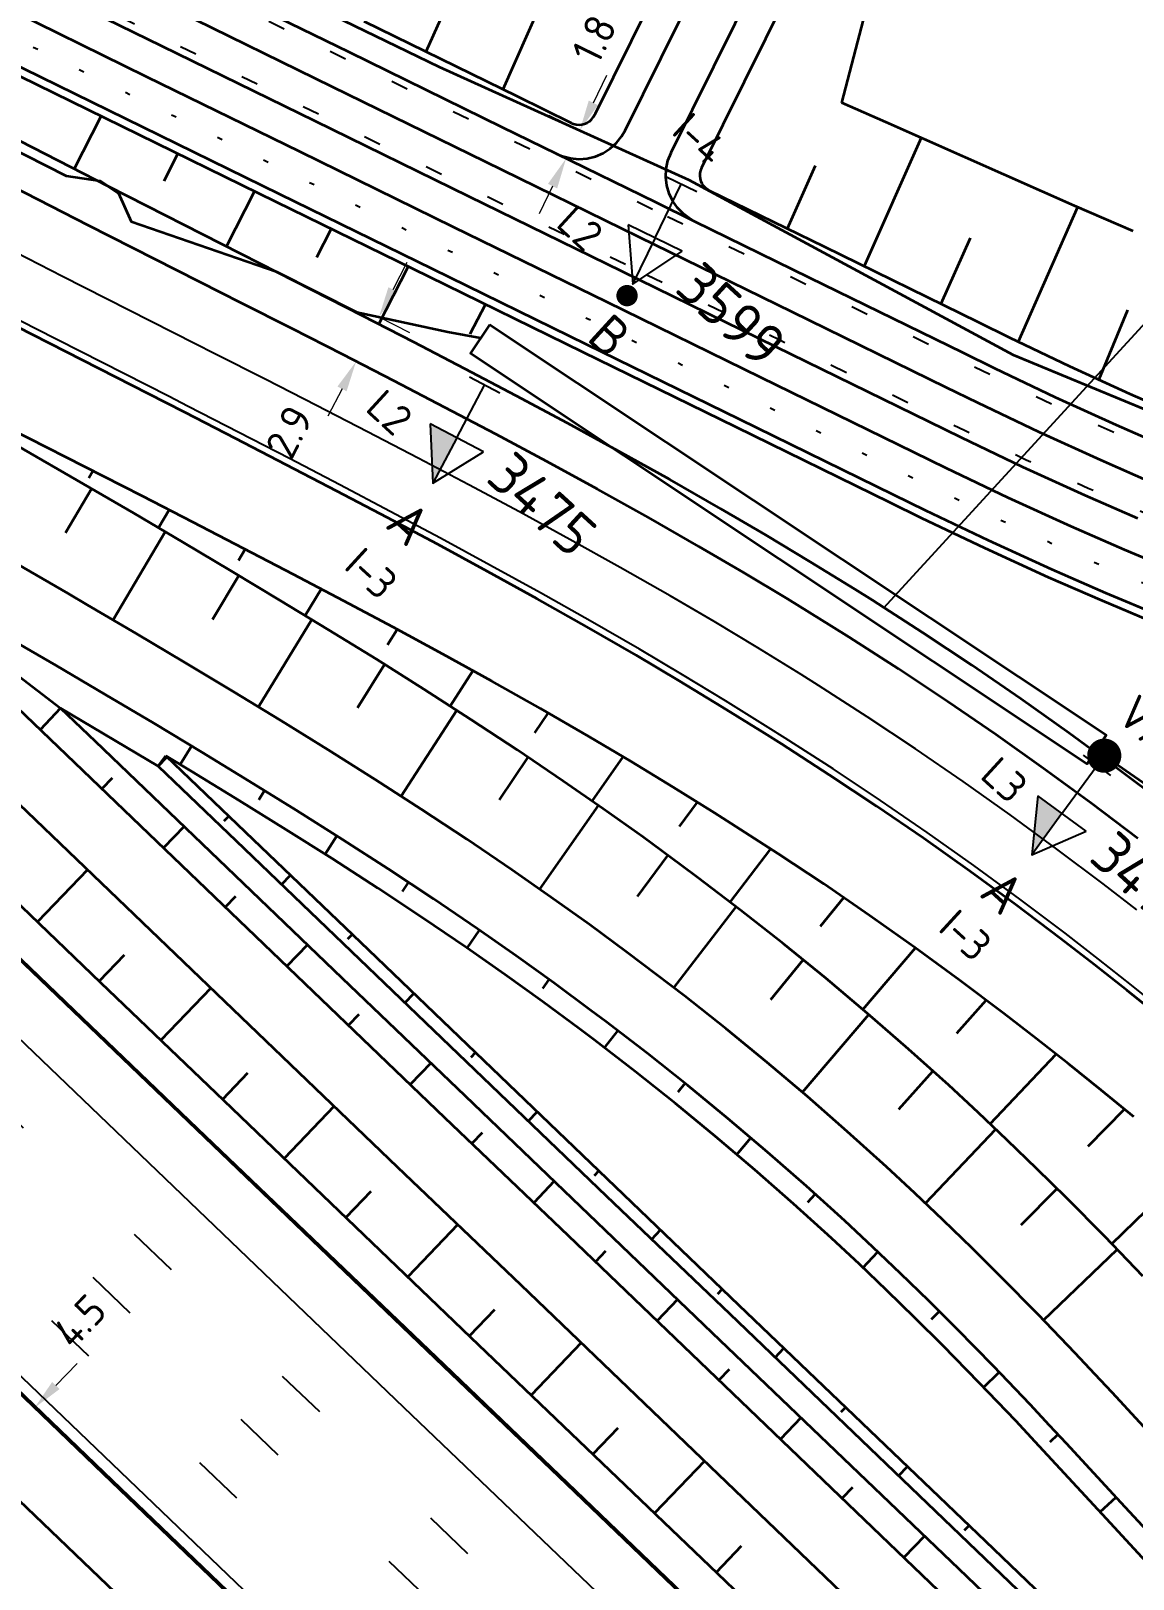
# Model space of a CAD drawing. Header units: metres. Extents: x 134219 to 139080, y 438661 to 444352.
# Drawn here: x 138292.5 to 138357, y 439475.2 to 439565.8 of the extents above; entities that cross this region are included whole.
import ezdxf
from ezdxf.enums import TextEntityAlignment as Align

# ---------------------------------------------------------------- set-up
doc = ezdxf.new("R2010")
doc.units = ezdxf.units.M
for name, pattern in [('13strp', [4, 1, -3]), ('30270strp', [3, 0.3, -2.7]), ('39strp', [12, 3, -9])]:
    doc.linetypes.add(name, pattern=pattern)
doc.layers.get('DEFPOINTS').update_dxf_attribs({"color": 193})
for name, color, linetype, lineweight in [('N-WE-KL-ET-T18', 1, 'Continuous', 18), ('N-WE-KL-ET-T25', 7, 'Continuous', 25), ('N-WE-KL-ET_LS_HULPSTUK_MOF-G', 10, 'Continuous', 35), ('N-WE-KL-ET_LS_OV_ARMATUUR-S', 7, 'Continuous', 25), ('N-WE-KL-ET_LS_OV_ARMATUUR-T18', 1, 'Continuous', 25), ('N-WE-KL-ET_LS_OV_KABEL-G', 10, 'KL-LS-OV-N', 35), ('N-WE-KL-ET_LS_OV_KABEL-M', 7, 'Continuous', 18), ('N-WE-KL-ET_LS_OV_KABEL-T25', 7, 'Continuous', 25), ('N-WE-KL-ET_LS_OV_MANTELBUIS-G', 10, 'Continuous', 35), ('Utd-ondergr-nw', 8, '13strp', 35)]:
    doc.layers.add(name, color=color, linetype=linetype, lineweight=lineweight)
doc.layers.add('N-WE-KL-ET_LS_OV_ARMATUUR-T25', color=2, linetype='Continuous')
doc.layers.add('Utd-weg-nw', color=8, linetype='Continuous')
doc.styles.add('ISO18', font='NLCS-ISO.ttf')
doc.styles.add('ISO25', font='NLCS-ISO.ttf')
doc.styles.add('NLCS-ISO', font='NLCS-ISO.ttf')
doc.styles.add('NLCS_18', font='NLCS-ISO.ttf', dxfattribs={"height": 1.8})
doc.linetypes.add('KL-LS-OV-N', pattern='A,4,-1,[103,NLCS.SHX,S=0.75,R=0,X=0,Y=0],-1,4,-1.5,["0V",Standard,S=1,R=0,X=0,Y=-0.5],-3', length=14.5)
doc.dimstyles.new('NLCS_t18_pijl_Dimension_l3_h1', dxfattribs={"dimtxt": 1.8, "dimasz": 1.8, "dimexe": 2, "dimexo": 2, "dimgap": 0.7, "dimtad": 1, "dimdec": 1, "dimzin": 0, "dimdsep": 46, "dimtxsty": 'NLCS_18', "dimcen": 2.5, "dimdle": 2, "dimclrd": 256, "dimclre": 256, "dimclrt": 256, "dimadec": 1, "dimazin": 0, "dimtfac": 1, "dimtdec": 1, "dimtofl": 0, "dimtmove": 1, "dimatfit": 0, "dimfxl": 0, "dimtolj": 1, "dimtzin": 0, "dimlwd": 18, "dimlwe": 18, "dimarcsym": 0})

# ---------------------------------------------------------------- blocks, each defined once
blk = doc.blocks.new('SKL-ET_OV_ARMATUUR_HD_NATRIUM_1x150W-SO (3)')
for points in [[(0, 1), (0, -1)], [(3.493, -1.757), (6.493, 0), (3.493, 1.757)], [(3.493, 1.757), (3.493, -1.757)], [(3.493, 0), (0, 0)], [(3.493, 0), (6.493, 0)]]:
    blk.add_lwpolyline(points)
blk.add_solid([(3.493, 0), (3.493, -1.757), (6.493, 0)])
at = {"layer": 'N-WE-KL-ET-T18', "linetype": 'ByBlock', "style": 'NLCS-ISO'}
blk.add_attdef('GROEPSNUMMER', text='', height=1.8, dxfattribs=at).set_placement((-2, -4), align=Align.RIGHT)
blk.add_attdef('FASE-AANSLUITING', (10, -4), '', height=1.8, dxfattribs=at)
at = {"layer": 'N-WE-KL-ET-T18', "linetype": 'ByBlock', "style": 'NLCS-ISO', "flags": 1}
for tag, p in [('TYPE_ARMATUUR', (7.765, -13.456)), ('TYPE_FABRIKAAT', (7.765, -17.24)), ('VERMOGEN_LAMP', (7.765, -21.025)), ('SPIEGELSTAND', (7.765, -24.809)), ('HOOGTE_LICHTMAST', (7.765, -28.594)), ('UITLEGGERHOEK', (7.765, -32.378)), ('TYPE_LICHTMAST', (7.765, -36.163)), ('BOTSVRIENDELIJK', (7.765, -39.947)), ('POSITIE_LICHTMAST', (7.765, -43.732)), ('KABELAANSLUITING', (7.765, -47.516)), ('VOEDINGSPUNT', (7.765, -51.301))]:
    blk.add_attdef(tag, p, '', height=1.8, dxfattribs=at)
at = {"layer": 'N-WE-KL-ET-T25', "linetype": 'ByBlock', "style": 'NLCS-ISO'}
blk.add_attdef('MASTNUMMER', text='', height=2.5, dxfattribs=at).set_placement((4, 4.31), align=Align.MIDDLE)
at = {"layer": 'N-WE-KL-ET-T25', "linetype": 'ByBlock', "style": 'NLCS-ISO', "flags": 1}
blk.add_attdef('TYPE_SYMBOOL', (7.765, -10.056), '', height=2.5, dxfattribs=at)
blk = doc.blocks.new('SKL-ET_OV_ARMATUUR_HD_NATRIUM_1x100W-SO')
for points in [[(0, 1), (0, -1)], [(3.493, -1.757), (6.493, 0), (3.493, 1.757)], [(3.493, 1.757), (3.493, -1.757)], [(3.493, 0), (0, 0)], [(3.493, 0), (6.5, 0)]]:
    blk.add_lwpolyline(points)
at = {"const_width": 0.625}
blk.add_lwpolyline([(6.938, 0, 1), (7.562, 0, 1)], format="xyb", close=True, dxfattribs=at)
at = {"layer": 'N-WE-KL-ET-T18', "linetype": 'ByBlock', "style": 'NLCS-ISO'}
blk.add_attdef('GROEPSNUMMER', text='', height=1.8, dxfattribs=at).set_placement((-2, -4), align=Align.RIGHT)
blk.add_attdef('FASE-AANSLUITING', (10, -4), '', height=1.8, dxfattribs=at)
at = {"layer": 'N-WE-KL-ET-T18', "linetype": 'ByBlock', "style": 'NLCS-ISO', "flags": 1}
for tag, p in [('TYPE_ARMATUUR', (7.765, -13.456)), ('TYPE_FABRIKAAT', (7.765, -17.24)), ('VERMOGEN_LAMP', (7.765, -21.025)), ('SPIEGELSTAND', (7.765, -24.809)), ('HOOGTE_LICHTMAST', (7.765, -28.594)), ('UITLEGGERHOEK', (7.765, -32.378)), ('TYPE_LICHTMAST', (7.765, -36.163)), ('BOTSVRIENDELIJK', (7.765, -39.947)), ('POSITIE_LICHTMAST', (7.765, -43.732)), ('KABELAANSLUITING', (7.765, -47.516)), ('VOEDINGSPUNT', (7.765, -51.301))]:
    blk.add_attdef(tag, p, '', height=1.8, dxfattribs=at)
at = {"layer": 'N-WE-KL-ET-T25', "linetype": 'ByBlock', "style": 'NLCS-ISO'}
blk.add_attdef('MASTNUMMER', text='', height=2.5, dxfattribs=at).set_placement((4, 4.31), align=Align.MIDDLE)
at = {"layer": 'N-WE-KL-ET-T25', "linetype": 'ByBlock', "style": 'NLCS-ISO', "flags": 1}
blk.add_attdef('TYPE_SYMBOOL', (7.765, -10.056), '', height=2.5, dxfattribs=at)
blk = doc.blocks.new('SKL-ET_HULP_MOF_VERBINDING_AFTAKMOF-SO')
at = {"const_width": 1}
blk.add_lwpolyline([(-0.5, 0, 1), (0.5, 0, 1)], format="xyb", close=True, dxfattribs=at)
blk.add_circle((0, 0), 0.5)
at = {"layer": 'N-WE-KL-ET-T18', "linetype": 'ByBlock', "style": 'NLCS-ISO', "flags": 1}
for tag, p in [('OMSCHRIJVING_LEGENDA', (0, -8.431)), ('LOCATIE', (0, -12.215)), ('MASTNUMMER', (0, -16)), ('VAN', (0, -19.784)), ('NAAR', (0, -23.569)), ('AFTAKKING', (0, -27.353)), ('VOEDINGSPUNT', (0, -31.138)), ('GROEPSNUMMER', (0, -34.922)), ('POSITIE_X', (0, -38.707)), ('POSITIE_Y', (0, -42.491)), ('OVERIGE_OPMERKING(EN)_2', (0, -50.06))]:
    blk.add_attdef(tag, p, '', height=1.8, dxfattribs=at)
at = {"layer": 'N-WE-KL-ET-T18', "linetype": 'ByBlock', "style": 'NLCS-ISO'}
blk.add_attdef('OVERIGE_OPMERKING(EN)_1', (0, -46.276), '', height=1.8, dxfattribs=at)
at = {"layer": 'N-WE-KL-ET-T25', "linetype": 'ByBlock', "style": 'NLCS-ISO'}
blk.add_attdef('SOORT_MOF', text='', height=2.25, dxfattribs=at).set_placement((0, 3), align=Align.MIDDLE)
blk = doc.blocks.new('*D276')
at = {"layer": 'DEFPOINTS', "color": 0, "transparency": 16777216}
for p in [(138292.738, 439485.191), (138289.592, 439481.909), (138289.592, 439481.909)]:
    blk.add_point(p, dxfattribs=at)
at = {"layer": 'N-WE-KL-ET_LS_OV_KABEL-M', "linetype": 'Continuous', "lineweight": 18, "transparency": 16777216}
for p, q in [((138293.984, 439486.49), (138295.23, 439487.789)), ((138288.346, 439480.61), (138287.101, 439479.311))]:
    blk.add_line(p, q, dxfattribs=at)
at = {"layer": 'N-WE-KL-ET_LS_OV_KABEL-M', "lineweight": 18, "transparency": 16777216}
for p, q in [((138292.738, 439485.191), (138291.295, 439486.575)), ((138289.592, 439481.909), (138288.148, 439483.293))]:
    blk.add_line(p, q, dxfattribs=at)
at = {"layer": 'N-WE-KL-ET_LS_OV_KABEL-M', "transparency": 16777216}
for points in [[(138293.767, 439486.698), (138294.201, 439486.283), (138292.738, 439485.191)], [(138288.13, 439480.818), (138288.563, 439480.402), (138289.592, 439481.909)]]:
    blk.add_solid(points, dxfattribs=at)
at = {"layer": 'N-WE-KL-ET_LS_OV_KABEL-M', "transparency": 16777216, "insert": (138295.381, 439490.259), "char_height": 1.8, "attachment_point": 5, "rotation": 46.20578, "style": 'NLCS_18'}
blk.add_mtext('\\A1;4.5', dxfattribs=at)
blk = doc.blocks.new('*D292')
at = {"layer": 'DEFPOINTS', "color": 0, "transparency": 16777216}
for p in [(138312.886, 439549.036), (138312.886, 439549.036), (138311.546, 439546.422)]:
    blk.add_point(p, dxfattribs=at)
at = {"layer": 'N-WE-KL-ET_LS_OV_KABEL-M', "linetype": 'Continuous', "lineweight": 18, "transparency": 16777216}
for p, q in [((138313.707, 439550.638), (138314.528, 439552.239)), ((138310.725, 439544.82), (138309.904, 439543.218))]:
    blk.add_line(p, q, dxfattribs=at)
at = {"layer": 'N-WE-KL-ET_LS_OV_KABEL-M', "lineweight": 18, "transparency": 16777216}
for p, q in [((138312.886, 439549.036), (138314.666, 439548.123)), ((138311.546, 439546.422), (138309.766, 439547.334))]:
    blk.add_line(p, q, dxfattribs=at)
at = {"layer": 'N-WE-KL-ET_LS_OV_KABEL-M', "transparency": 16777216}
for points in [[(138313.44, 439550.774), (138313.974, 439550.501), (138312.886, 439549.036)], [(138310.458, 439544.957), (138310.992, 439544.683), (138311.546, 439546.422)]]:
    blk.add_solid(points, dxfattribs=at)
at = {"layer": 'N-WE-KL-ET_LS_OV_KABEL-M', "transparency": 16777216, "insert": (138307.637, 439542.305), "char_height": 1.8, "attachment_point": 5, "rotation": 62.85657, "style": 'NLCS_18'}
blk.add_mtext('\\A1;2.9', dxfattribs=at)
blk = doc.blocks.new('*D528')
at = {"layer": 'DEFPOINTS', "color": 0, "transparency": 16777216}
for p in [(138324.635, 439559.943), (138324.635, 439559.943), (138323.833, 439558.306)]:
    blk.add_point(p, dxfattribs=at)
at = {"layer": 'N-WE-KL-ET_LS_OV_KABEL-M', "linetype": 'Continuous', "lineweight": 18, "transparency": 16777216}
for p, q in [((138325.427, 439561.56), (138326.219, 439563.176)), ((138323.041, 439556.69), (138322.249, 439555.073))]:
    blk.add_line(p, q, dxfattribs=at)
at = {"layer": 'N-WE-KL-ET_LS_OV_KABEL-M', "lineweight": 18, "transparency": 16777216}
for p, q in [((138324.635, 439559.943), (138322.839, 439560.823)), ((138323.833, 439558.306), (138322.037, 439559.186))]:
    blk.add_line(p, q, dxfattribs=at)
at = {"layer": 'N-WE-KL-ET_LS_OV_KABEL-M', "transparency": 16777216}
for points in [[(138325.158, 439561.692), (138325.696, 439561.428), (138324.635, 439559.943)], [(138322.772, 439556.822), (138323.311, 439556.558), (138323.833, 439558.306)]]:
    blk.add_solid(points, dxfattribs=at)
at = {"layer": 'N-WE-KL-ET_LS_OV_KABEL-M', "transparency": 16777216, "insert": (138325.477, 439565.299), "char_height": 1.8, "attachment_point": 5, "rotation": 63.90086, "style": 'NLCS_18'}
blk.add_mtext('\\A1;1.8', dxfattribs=at)

msp = doc.modelspace()

# ---------------------------------------------------------------- linework, layer by layer
at = {"layer": 'N-WE-KL-ET_LS_OV_KABEL-G', "flags": 128}
for points, elevation in [([(138111.993, 439691.87), (138114.184, 439694.067), (138115.262, 439692.871), (138117.57, 439691.404), (138125.906, 439683.976), (138127.966, 439682.857), (138131.338, 439679.624), (138132.179, 439677.725), (138142.341, 439668.709), (138153.295, 439658.343), (138164.504, 439648.235), (138171.597, 439641.861), (138173.119, 439640.895), (138174.054, 439640.113), (138175.48, 439638.448), (138187.211, 439628.651), (138198.944, 439619.078), (138210.65, 439609.456), (138222.384, 439599.853), (138225.289, 439597.352), (138227.468, 439596.27), (138228.407, 439595.465), (138229.11, 439594.364), (138234.084, 439590.847), (138237.612, 439588.419), (138246.69, 439582.86), (138252.19, 439579.683), (138253.834, 439578.906), (138259.752, 439575.474), (138273.218, 439568.245), (138286.27, 439561.501), (138294.579, 439557.285), (138296.562, 439556.991), (138297.639, 439556.274), (138298.398, 439554.616), (138306.879, 439551.69), (138311.582, 439549.318), (138316.92, 439548.164), (138318.827, 439547.803), (138318.793, 439547.745)], 3.791), ([(138133.391, 439694.255), (138133.417, 439694.214), (138156.729, 439673.601), (138171.205, 439660.277), (138186.021, 439647.52), (138201.161, 439634.058), (138216.608, 439621.964), (138233.948, 439609.266), (138249.422, 439599.402), (138266.569, 439589.165), (138289.415, 439577.373), (138291.617, 439576.419), (138300.218, 439571.539), (138316.399, 439563.672), (138331.013, 439557.056), (138349.991, 439546.814), (138368.981, 439538.945), (138371.248, 439538.662), (138371.171, 439538.445)], 1.529), ([(138088.637, 439676.432), (138088.638, 439676.428), (138097.501, 439666.648), (138107.234, 439656.382), (138139.914, 439624.963), (138141.781, 439623.503), (138425.823, 439351.408), (138520.256, 439261.976), (138566.891, 439216.723), (138613.924, 439171.915), (138660.908, 439126.836), (138707.708, 439081.89), (138754.751, 439037.019), (138768.949, 439023.344), (138801.31, 438992.453), (138850.33, 438944.621), (138896.901, 438900.489), (138941.915, 438857.339)], 1.168), ([(138354.902, 439522.787), (138355.316, 439523.354)], 5.87)]:
    msp.add_lwpolyline(points, dxfattribs=dict(at, elevation=elevation))
msp.add_lwpolyline([(138425.49, 439458.833), (138427.437, 439459.917), (138424.252, 439460.174), (138417.63, 439464.419), (138416.012, 439465.836), (138411.074, 439471.892), (138407.971, 439476.614), (138393.853, 439491.002), (138376.072, 439506.795), (138362.287, 439518.505), (138355.375, 439523.306), (138354.873, 439523.715)], dxfattribs=at)
at = {"layer": 'N-WE-KL-ET_LS_OV_KABEL-T25'}
msp.add_line((138342.41, 439531.996), (138396.001, 439590.476), dxfattribs=at)
at = {"layer": 'N-WE-KL-ET_LS_OV_MANTELBUIS-G', "linetype": 'Continuous'}
msp.add_lwpolyline([(138319.347, 439548.577), (138318.238, 439546.912), (138354.318, 439522.883), (138355.427, 439524.548)], close=True, dxfattribs=at)
at = {"layer": 'Utd-ondergr-nw', "linetype": 'Continuous', "flags": 128}
for points in [[(138324.154, 439560.376), (138324.27, 439560.328), (138324.428, 439560.288), (138324.591, 439560.274), (138324.753, 439560.287), (138324.912, 439560.326), (138325.062, 439560.39), (138325.199, 439560.478), (138325.32, 439560.587), (138325.423, 439560.714), (138325.553, 439560.947), (138339.191, 439588.488)], [(138323.274, 439558.58), (138323.622, 439558.436), (138324.097, 439558.315), (138324.584, 439558.274), (138325.072, 439558.312), (138325.547, 439558.429), (138325.997, 439558.622), (138326.409, 439558.886), (138326.774, 439559.212), (138327.08, 439559.594), (138327.282, 439559.943), (138341.039, 439587.721)], [(138331.347, 439554.625), (138331.087, 439554.769), (138330.693, 439555.06), (138330.352, 439555.411), (138330.073, 439555.812), (138329.862, 439556.254), (138329.726, 439556.724), (138329.669, 439557.21), (138329.691, 439557.699), (138329.792, 439558.178), (138329.97, 439558.634), (138329.979, 439558.652), (138343.696, 439586.328)], [(138332.227, 439556.421), (138332.14, 439556.469), (138332.009, 439556.566), (138331.895, 439556.683), (138331.802, 439556.817), (138331.732, 439556.964), (138331.686, 439557.121), (138331.667, 439557.283), (138331.675, 439557.446), (138331.708, 439557.605), (138331.768, 439557.757), (138331.773, 439557.769), (138345.485, 439585.434)], [(138339.963, 439561.568), (138346.111, 439585.122)], [(138231.631, 439572.373), (138238.849, 439565.452), (138246.067, 439558.532), (138253.286, 439551.611), (138260.504, 439544.69), (138267.722, 439537.77), (138274.941, 439530.849), (138282.159, 439523.928), (138289.377, 439517.007), (138296.595, 439510.087), (138303.814, 439503.166), (138311.032, 439496.245), (138318.25, 439489.325), (138325.469, 439482.404), (138332.687, 439475.483), (138339.905, 439468.562), (138347.124, 439461.642), (138354.342, 439454.721), (138361.56, 439447.8), (138368.778, 439440.88), (138375.997, 439433.959), (138383.215, 439427.038), (138390.433, 439420.118), (138395.286, 439415.465)], [(138202.91, 439571.316), (138210.128, 439564.395), (138217.346, 439557.474), (138224.565, 439550.554), (138231.783, 439543.633), (138239.001, 439536.712), (138246.22, 439529.792), (138253.438, 439522.871), (138260.656, 439515.95), (138267.874, 439509.03), (138275.093, 439502.109), (138282.311, 439495.188), (138289.529, 439488.267), (138296.748, 439481.347), (138303.966, 439474.426), (138311.184, 439467.505), (138318.403, 439460.585), (138325.621, 439453.664), (138332.839, 439446.743), (138340.058, 439439.822), (138347.276, 439432.902), (138354.494, 439425.981)], [(138202.958, 439571.366), (138210.177, 439564.446), (138217.395, 439557.525), (138224.613, 439550.604), (138231.831, 439543.684), (138239.05, 439536.763), (138246.268, 439529.842), (138253.486, 439522.921), (138260.705, 439516.001), (138267.923, 439509.08), (138275.141, 439502.159), (138282.36, 439495.239), (138289.578, 439488.318), (138296.796, 439481.397), (138304.014, 439474.477), (138311.233, 439467.556), (138318.451, 439460.635), (138325.669, 439453.714), (138332.888, 439446.794), (138340.106, 439439.873), (138347.324, 439432.952), (138354.543, 439426.032)], [(138230.025, 439570.698), (138237.243, 439563.778), (138244.462, 439556.857), (138251.68, 439549.936), (138258.898, 439543.016), (138266.117, 439536.095), (138273.335, 439529.174), (138280.553, 439522.253), (138287.772, 439515.333), (138294.99, 439508.412), (138302.208, 439501.491), (138309.426, 439494.571), (138316.645, 439487.65), (138323.863, 439480.729), (138331.081, 439473.809), (138338.3, 439466.888), (138345.518, 439459.967), (138352.736, 439453.046), (138359.955, 439446.126), (138367.173, 439439.205), (138374.391, 439432.284), (138381.609, 439425.364), (138388.828, 439418.443), (138393.677, 439413.794)], [(138230.074, 439570.749), (138237.292, 439563.828), (138244.51, 439556.907), (138251.728, 439549.987), (138258.947, 439543.066), (138266.165, 439536.145), (138273.383, 439529.225), (138280.602, 439522.304), (138287.82, 439515.383), (138295.038, 439508.463), (138302.257, 439501.542), (138309.475, 439494.621), (138316.693, 439487.7), (138323.911, 439480.78), (138331.13, 439473.859), (138338.348, 439466.938), (138345.566, 439460.018), (138352.785, 439453.097), (138360.003, 439446.176), (138367.221, 439439.256), (138374.44, 439432.335), (138381.658, 439425.414), (138388.876, 439418.493), (138393.726, 439413.844)], [(138327.115, 439551.687), (138318.135, 439556.087), (138309.155, 439560.486), (138300.174, 439564.885), (138291.194, 439569.284)], [(138358.583, 439531.541), (138355.41, 439532.869), (138352.258, 439534.246), (138348.538, 439535.945), (138344.849, 439537.711), (138342.986, 439538.623), (138334.006, 439543.022), (138325.026, 439547.422), (138316.045, 439551.821), (138307.065, 439556.22), (138298.085, 439560.619), (138289.104, 439565.019), (138282.009, 439568.494)], [(138329.095, 439555.728), (138323.274, 439558.58), (138320.115, 439560.128), (138311.134, 439564.527), (138302.154, 439568.926)], [(138323.101, 439569.053), (138320.126, 439562.349)], [(138358.393, 439531.078), (138355.213, 439532.41), (138352.054, 439533.789), (138348.326, 439535.492), (138344.629, 439537.262), (138342.766, 439538.174), (138333.786, 439542.573), (138324.806, 439546.973), (138315.825, 439551.372), (138306.845, 439555.771), (138297.865, 439560.17), (138288.884, 439564.57), (138281.789, 439568.045)], [(138359.626, 439534.086), (138356.491, 439535.398), (138353.377, 439536.758), (138349.702, 439538.436), (138346.059, 439540.18), (138344.196, 439541.093), (138335.216, 439545.492), (138326.235, 439549.891), (138317.255, 439554.29), (138308.275, 439558.69), (138299.294, 439563.089), (138290.314, 439567.488)], [(138317.082, 439567.816), (138315.632, 439564.551)], [(138358.162, 439539.306), (138355.108, 439540.64), (138351.503, 439542.286), (138347.928, 439543.997), (138346.066, 439544.909), (138337.085, 439549.309), (138328.105, 439553.708), (138319.125, 439558.107), (138310.144, 439562.506), (138301.164, 439566.906)], [(138324.154, 439560.376), (138320.994, 439561.924), (138312.014, 439566.323)], [(138358.832, 439520.541), (138356.061, 439522.63), (138353.259, 439524.678), (138350.427, 439526.684), (138347.566, 439528.647), (138344.676, 439530.568), (138341.758, 439532.446), (138340.719, 439533.1), (138338.117, 439534.705), (138335.504, 439536.274), (138332.881, 439537.809), (138329.899, 439539.512), (138326.908, 439541.178), (138323.913, 439542.812), (138320.915, 439544.416), (138317.917, 439545.996), (138314.92, 439547.554), (138311.927, 439549.094), (138308.939, 439550.62), (138305.959, 439552.136), (138304.808, 439552.721), (138297.055, 439556.664), (138288.191, 439561.203)], [(138357.004, 439554.049), (138353.575, 439555.525), (138351.678, 439556.367), (138342.532, 439560.427), (138339.963, 439561.568)], [(138295.054, 439557.688), (138296.63, 439560.775)], [(138344.6, 439559.509), (138341.264, 439551.994)], [(138357.283, 439518.516), (138354.541, 439520.583), (138351.77, 439522.608), (138348.969, 439524.592), (138346.139, 439526.534), (138343.28, 439528.434), (138340.394, 439530.292), (138339.366, 439530.939), (138336.792, 439532.527), (138334.204, 439534.08), (138331.605, 439535.602), (138328.646, 439537.291), (138325.678, 439538.945), (138322.702, 439540.568), (138319.72, 439542.164), (138316.735, 439543.736), (138313.749, 439545.288), (138310.764, 439546.824), (138307.782, 439548.348), (138304.804, 439549.863), (138303.653, 439550.447), (138295.897, 439554.392), (138287.023, 439558.936)], [(138300.312, 439556.997), (138301.116, 439558.577)], [(138252.528, 439558.198), (138256.213, 439554.664), (138263.431, 439547.744), (138270.65, 439540.823), (138277.868, 439533.902), (138285.086, 439526.981), (138292.305, 439520.061), (138299.523, 439513.14), (138306.741, 439506.219), (138313.959, 439499.299), (138321.178, 439492.378), (138328.396, 439485.457), (138335.614, 439478.537), (138342.833, 439471.616), (138350.051, 439464.695), (138357.269, 439457.774), (138364.488, 439450.854), (138371.706, 439443.933), (138378.924, 439437.012), (138386.142, 439430.092), (138390.256, 439426.147), (138393.361, 439423.171), (138398.197, 439418.534)], [(138338.4, 439557.867), (138336.771, 439554.195)], [(138303.964, 439553.15), (138305.605, 439556.379)], [(138359.047, 439541.374), (138356.024, 439542.695), (138352.456, 439544.324), (138348.918, 439546.018), (138347.056, 439546.93), (138338.075, 439551.329), (138331.347, 439554.625), (138329.095, 439555.728)], [(138359.833, 439543.213), (138356.838, 439544.521), (138353.303, 439546.136), (138349.798, 439547.814), (138347.935, 439548.726), (138338.955, 439553.125), (138332.227, 439556.421)], [(138353.741, 439555.454), (138350.289, 439547.578)], [(138309.26, 439552.53), (138310.099, 439554.177)], [(138347.464, 439553.637), (138345.757, 439549.793)], [(138358.626, 439508.03), (138356.654, 439509.611), (138354.728, 439511.136), (138352.785, 439512.64), (138350.131, 439514.64), (138347.448, 439516.601), (138344.737, 439518.522), (138341.997, 439520.402), (138339.229, 439522.241), (138336.435, 439524.04), (138335.441, 439524.666), (138332.953, 439526.217), (138330.447, 439527.739), (138327.923, 439529.234), (138325.042, 439530.897), (138322.144, 439532.531), (138319.23, 439534.139), (138316.303, 439535.725), (138313.364, 439537.292), (138310.417, 439538.842), (138307.462, 439540.381), (138304.502, 439541.912), (138301.539, 439543.438), (138300.392, 439544.028), (138292.628, 439547.977), (138283.725, 439552.535)], [(138312.873, 439548.607), (138314.601, 439551.971)], [(138357.278, 439537.237), (138354.192, 439538.585), (138350.55, 439540.248), (138346.938, 439541.976), (138345.076, 439542.889), (138336.096, 439547.288), (138327.115, 439551.687)], [(138318.214, 439548.035), (138319.115, 439549.761)], [(138356.67, 439549.432), (138354.995, 439545.363)], [(138357.054, 439502.208), (138355.142, 439503.774), (138353.216, 439505.318), (138351.337, 439506.805), (138349.442, 439508.273), (138346.853, 439510.224), (138344.236, 439512.136), (138341.591, 439514.01), (138338.918, 439515.844), (138336.219, 439517.638), (138333.493, 439519.393), (138332.523, 439520.003), (138330.094, 439521.519), (138327.643, 439523.008), (138325.169, 439524.473), (138322.341, 439526.106), (138319.489, 439527.714), (138316.616, 439529.3), (138313.724, 439530.867), (138310.815, 439532.418), (138307.891, 439533.957), (138304.954, 439535.487), (138302.006, 439537.012), (138299.048, 439538.535), (138297.901, 439539.125), (138290.131, 439543.076)], [(138357.566, 439492.899), (138355.345, 439495.209), (138353.102, 439497.481), (138351.38, 439499.18), (138349.642, 439500.854), (138347.94, 439502.467), (138346.218, 439504.061), (138343.856, 439506.186), (138341.457, 439508.273), (138339.021, 439510.324), (138336.549, 439512.336), (138334.042, 439514.31), (138331.5, 439516.245), (138330.593, 439516.92), (138328.316, 439518.595), (138326.005, 439520.245), (138323.665, 439521.871), (138320.978, 439523.689), (138318.258, 439525.48), (138315.509, 439527.249), (138312.732, 439528.997), (138309.931, 439530.728), (138307.109, 439532.444), (138304.268, 439534.149), (138301.412, 439535.846), (138298.541, 439537.538), (138297.428, 439538.192), (138289.87, 439542.565)], [(138295.904, 439539.615), (138296.14, 439540.02)], [(138294.557, 439536.392), (138296.065, 439538.98)], [(138299.985, 439536.687), (138300.603, 439537.734)], [(138359.017, 439482.578), (138355.77, 439486.081), (138354.774, 439487.15), (138353.611, 439488.387), (138351.44, 439490.654), (138349.254, 439492.878), (138347.579, 439494.538), (138345.891, 439496.171), (138344.242, 439497.743), (138342.571, 439499.297), (138340.28, 439501.368), (138337.953, 439503.403), (138335.589, 439505.402), (138333.191, 439507.364), (138330.758, 439509.289), (138328.291, 439511.176), (138327.41, 439511.834), (138325.197, 439513.469), (138322.947, 439515.083), (138320.661, 439516.677), (138318.032, 439518.462), (138315.363, 439520.225), (138312.658, 439521.969), (138309.919, 439523.697), (138307.151, 439525.411), (138304.354, 439527.114), (138301.532, 439528.809), (138298.688, 439530.5), (138295.823, 439532.189), (138294.71, 439532.843), (138287.146, 439537.219)], [(138297.337, 439531.296), (138300.38, 439536.454)], [(138281.786, 439535.687), (138287.855, 439529.869), (138295.073, 439522.948), (138302.291, 439516.027), (138309.509, 439509.107), (138316.728, 439502.186), (138323.946, 439495.265), (138331.164, 439488.345), (138338.383, 439481.424), (138345.601, 439474.503), (138352.819, 439467.582), (138360.038, 439460.662), (138367.256, 439453.741), (138374.474, 439446.82), (138381.692, 439439.9), (138384.868, 439436.855)], [(138281.786, 439535.687), (138294.264, 439526.127), (138299.969, 439522.736), (138300.427, 439523.336)], [(138304.673, 439534.785), (138305.06, 439535.432)], [(138359.554, 439476.111), (138356.313, 439479.63), (138353.104, 439483.1), (138352.121, 439484.156), (138350.974, 439485.379), (138348.837, 439487.617), (138346.688, 439489.809), (138345.044, 439491.443), (138343.391, 439493.048), (138341.776, 439494.594), (138340.14, 439496.121), (138337.896, 439498.156), (138335.616, 439500.156), (138333.301, 439502.121), (138330.952, 439504.05), (138328.568, 439505.941), (138326.151, 439507.796), (138325.288, 439508.443), (138323.118, 439510.052), (138320.907, 439511.642), (138318.659, 439513.214), (138316.067, 439514.978), (138313.432, 439516.722), (138310.757, 439518.45), (138308.044, 439520.164), (138305.297, 439521.867), (138302.517, 439523.561), (138299.708, 439525.25), (138296.872, 439526.936), (138294.011, 439528.623), (138292.898, 439529.277), (138285.33, 439533.655)], [(138303.144, 439531.333), (138304.68, 439533.902)], [(138308.569, 439531.556), (138309.511, 439533.104)], [(138305.844, 439526.207), (138308.961, 439531.318)], [(138313.391, 439529.839), (138313.955, 439530.742)], [(138311.629, 439526.156), (138313.216, 439528.693)], [(138317.049, 439526.258), (138318.381, 439528.326)], [(138294.264, 439526.127), (138293.063, 439524.875)], [(138294.264, 439526.127), (138296.274, 439524.201), (138303.492, 439517.28), (138310.71, 439510.359), (138317.929, 439503.438), (138325.147, 439496.518), (138332.365, 439489.597), (138339.584, 439482.676), (138346.802, 439475.756), (138354.02, 439468.835), (138361.238, 439461.914), (138368.457, 439454.994), (138375.675, 439448.073), (138382.893, 439441.152), (138384.624, 439439.493)], [(138314.187, 439520.983), (138317.435, 439526.01)], [(138322.011, 439524.682), (138322.79, 439525.847)], [(138299.969, 439522.736), (138300.488, 439523.277)], [(138300.427, 439523.336), (138305.049, 439518.904), (138312.267, 439511.983), (138319.486, 439505.063), (138326.704, 439498.142), (138333.922, 439491.221), (138341.141, 439484.3), (138348.359, 439477.38), (138355.577, 439470.459), (138362.796, 439463.538), (138370.014, 439456.618), (138377.232, 439449.697), (138384.45, 439442.776), (138386.247, 439441.053)], [(138358.683, 439475.18), (138355.452, 439478.69), (138352.254, 439482.149), (138351.275, 439483.202), (138350.134, 439484.42), (138348.007, 439486.649), (138345.87, 439488.831), (138344.237, 439490.457), (138342.594, 439492.053), (138340.99, 439493.59), (138339.365, 439495.108), (138337.136, 439497.132), (138334.872, 439499.121), (138332.572, 439501.075), (138330.238, 439502.993), (138327.87, 439504.875), (138325.469, 439506.719), (138324.612, 439507.362), (138322.455, 439508.963), (138320.257, 439510.545), (138318.021, 439512.111), (138315.441, 439513.867), (138312.817, 439515.605), (138310.151, 439517.328), (138307.447, 439519.038), (138304.706, 439520.737), (138301.932, 439522.428), (138300.427, 439523.336)], [(138301.265, 439522.83), (138301.921, 439523.919)], [(138319.944, 439520.778), (138321.611, 439523.261)], [(138325.358, 439520.695), (138327.171, 439523.287)], [(138299.969, 439522.736), (138304.53, 439518.363), (138311.748, 439511.442), (138318.967, 439504.521), (138326.185, 439497.601), (138333.403, 439490.68), (138340.622, 439483.759), (138347.84, 439476.838), (138355.058, 439469.918), (138362.277, 439462.997), (138369.495, 439456.076), (138376.713, 439449.156), (138383.931, 439442.235), (138385.662, 439440.576)], [(138297.273, 439522.041), (138296.673, 439521.414)], [(138305.854, 439520.773), (138306.188, 439521.314)], [(138322.296, 439515.537), (138325.735, 439520.433)], [(138330.469, 439519.206), (138331.517, 439520.631)], [(138303.837, 439519.546), (138304.097, 439519.817)], [(138301.483, 439519.206), (138300.282, 439517.954)], [(138309.742, 439517.587), (138310.425, 439518.659)], [(138333.422, 439514.782), (138335.815, 439517.899)], [(138328.016, 439515.104), (138329.791, 439517.51)], [(138295.837, 439516.674), (138292.91, 439513.62)], [(138307.187, 439515.815), (138307.706, 439516.357)], [(138314.268, 439515.406), (138314.619, 439515.936)], [(138304.491, 439515.12), (138303.891, 439514.494)], [(138338.71, 439513.369), (138340.072, 439515.052)], [(138330.132, 439509.768), (138333.787, 439514.505)], [(138318.042, 439512.096), (138318.764, 439513.141)], [(138308.701, 439512.286), (138307.5, 439511.033)], [(138311.056, 439512.626), (138311.315, 439512.896)], [(138297.983, 439511.686), (138296.519, 439510.16)], [(138335.817, 439509.078), (138337.703, 439511.397)], [(138341.195, 439508.493), (138344.277, 439512.107)], [(138303.056, 439509.753), (138300.128, 439506.699)], [(138322.469, 439509.736), (138322.843, 439510.249)], [(138314.405, 439508.895), (138314.924, 439509.436)], [(138346.684, 439507.123), (138348.414, 439509.048)], [(138311.71, 439508.199), (138311.109, 439507.573)], [(138337.654, 439503.656), (138341.545, 439508.197)], [(138326.081, 439506.249), (138326.85, 439507.259)], [(138318.274, 439505.705), (138318.533, 439505.976)], [(138348.633, 439501.811), (138352.493, 439505.89)], [(138315.919, 439505.365), (138314.718, 439504.113)], [(138305.201, 439504.766), (138303.737, 439503.239)], [(138330.39, 439503.684), (138330.789, 439504.179)], [(138343.293, 439502.672), (138345.296, 439504.891)], [(138310.274, 439502.832), (138307.347, 439499.779)], [(138321.624, 439501.974), (138322.143, 439502.515)], [(138354.365, 439500.502), (138356.498, 439502.664)], [(138344.85, 439497.163), (138348.965, 439501.495)], [(138318.928, 439501.278), (138318.327, 439500.652)], [(138333.814, 439500.02), (138334.637, 439500.987)], [(138325.492, 439498.784), (138325.752, 439499.055)], [(138355.75, 439494.788), (138360.451, 439499.344)], [(138312.419, 439497.845), (138310.956, 439496.318)], [(138323.137, 439498.444), (138321.937, 439497.192)], [(138337.977, 439497.225), (138338.402, 439497.697)], [(138350.454, 439495.895), (138352.558, 439498.018)], [(138317.492, 439495.911), (138314.565, 439492.858)], [(138328.842, 439495.053), (138329.361, 439495.595)], [(138326.146, 439494.358), (138325.546, 439493.732)], [(138341.202, 439493.386), (138342.076, 439494.307)], [(138351.771, 439490.308), (138356.068, 439494.457)], [(138330.356, 439491.524), (138329.155, 439490.271)], [(138332.71, 439491.864), (138332.97, 439492.134)], [(138319.638, 439490.924), (138318.174, 439489.398)], [(138345.218, 439490.375), (138345.665, 439490.826)], [(138324.711, 439488.991), (138321.783, 439485.937)], [(138336.06, 439488.133), (138336.579, 439488.674)], [(138333.364, 439487.437), (138332.764, 439486.811)], [(138348.26, 439486.384), (138349.174, 439487.264)], [(138339.929, 439484.943), (138340.188, 439485.214)], [(138337.574, 439484.603), (138336.373, 439483.35)], [(138326.856, 439484.004), (138325.392, 439482.477)], [(138352.145, 439483.199), (138352.609, 439483.631)], [(138331.929, 439482.07), (138329.002, 439479.017)], [(138343.278, 439481.212), (138343.797, 439481.753)], [(138340.583, 439480.516), (138339.982, 439479.89)], [(138355.073, 439479.1), (138356.006, 439479.962)], [(138347.147, 439478.022), (138347.407, 439478.293)], [(138334.074, 439477.083), (138332.611, 439475.556)], [(138344.792, 439477.682), (138343.592, 439476.43)]]:
    msp.add_lwpolyline(points, dxfattribs=at)
at = {"layer": 'Utd-weg-nw', "linetype": '39strp', "flags": 128}
for points in [[(138073.359, 439711.277), (138073.631, 439711.016), (138080.849, 439704.096), (138088.068, 439697.175), (138095.286, 439690.254), (138102.504, 439683.334), (138109.722, 439676.413), (138116.941, 439669.492), (138124.159, 439662.572), (138131.377, 439655.651), (138138.596, 439648.73), (138145.814, 439641.809), (138153.032, 439634.889), (138160.251, 439627.968), (138167.469, 439621.047), (138174.687, 439614.127), (138181.905, 439607.206), (138189.124, 439600.285), (138196.342, 439593.364), (138203.56, 439586.444), (138210.779, 439579.523), (138217.997, 439572.602), (138225.215, 439565.682), (138232.434, 439558.761), (138239.652, 439551.84), (138246.87, 439544.92), (138254.088, 439537.999), (138261.307, 439531.078), (138268.525, 439524.157), (138275.743, 439517.237), (138282.962, 439510.316), (138290.18, 439503.395), (138297.398, 439496.475), (138304.617, 439489.554), (138311.835, 439482.633), (138319.053, 439475.713), (138326.271, 439468.792), (138333.49, 439461.871), (138340.708, 439454.95), (138347.926, 439448.03), (138355.145, 439441.109), (138362.363, 439434.188), (138369.581, 439427.268), (138376.8, 439420.347), (138384.018, 439413.426), (138388.856, 439408.788)], [(138070.937, 439708.751), (138071.209, 439708.49), (138078.427, 439701.569), (138085.645, 439694.649), (138092.864, 439687.728), (138100.082, 439680.807), (138107.3, 439673.887), (138114.518, 439666.966), (138121.737, 439660.045), (138128.955, 439653.124), (138136.173, 439646.204), (138143.392, 439639.283), (138150.61, 439632.362), (138157.828, 439625.442), (138165.047, 439618.521), (138172.265, 439611.6), (138179.483, 439604.679), (138186.701, 439597.759), (138193.92, 439590.838), (138201.138, 439583.917), (138208.356, 439576.997), (138215.575, 439570.076), (138222.793, 439563.155), (138230.011, 439556.235), (138237.23, 439549.314), (138244.448, 439542.393), (138251.666, 439535.472), (138258.884, 439528.552), (138266.103, 439521.631), (138273.321, 439514.71), (138280.539, 439507.79), (138287.758, 439500.869), (138294.976, 439493.948), (138302.194, 439487.028), (138309.413, 439480.107), (138316.631, 439473.186), (138323.849, 439466.265), (138331.067, 439459.345), (138338.286, 439452.424), (138345.504, 439445.503), (138352.722, 439438.583), (138359.941, 439431.662), (138367.159, 439424.741), (138374.377, 439417.82), (138381.596, 439410.9), (138386.428, 439406.267)], [(138068.514, 439706.225), (138068.786, 439705.964), (138076.005, 439699.043), (138083.223, 439692.122), (138090.441, 439685.202), (138097.66, 439678.281), (138104.878, 439671.36), (138112.096, 439664.439), (138119.315, 439657.519), (138126.533, 439650.598), (138133.751, 439643.677), (138140.969, 439636.757), (138148.188, 439629.836), (138155.406, 439622.915), (138162.624, 439615.994), (138169.843, 439609.074), (138177.061, 439602.153), (138184.279, 439595.232), (138191.498, 439588.312), (138198.716, 439581.391), (138205.934, 439574.47), (138213.152, 439567.55), (138220.371, 439560.629), (138227.589, 439553.708), (138234.807, 439546.787), (138242.026, 439539.867), (138249.244, 439532.946), (138256.462, 439526.025), (138263.681, 439519.105), (138270.899, 439512.184), (138278.117, 439505.263), (138285.335, 439498.343), (138292.554, 439491.422), (138299.772, 439484.501), (138306.99, 439477.58), (138314.209, 439470.66), (138321.427, 439463.739), (138328.645, 439456.818), (138335.864, 439449.898), (138343.082, 439442.977), (138350.3, 439436.056), (138357.518, 439429.135), (138364.737, 439422.215), (138371.955, 439415.294), (138379.173, 439408.373), (138384, 439403.746)]]:
    msp.add_lwpolyline(points, dxfattribs=at)
at = {"layer": 'Utd-weg-nw', "linetype": '30270strp', "flags": 128}
msp.add_lwpolyline([(138450.822, 439496.507), (138450.642, 439496.721), (138450.134, 439497.328), (138448.806, 439498.858), (138447.428, 439500.342), (138445.999, 439501.778), (138444.522, 439503.165), (138443.151, 439504.371), (138441.743, 439505.535), (138440.299, 439506.655), (138438.822, 439507.73), (138437.313, 439508.759), (138435.772, 439509.741), (138434.203, 439510.676), (138432.605, 439511.561), (138430.98, 439512.397), (138429.331, 439513.183), (138427.554, 439513.961), (138425.753, 439514.681), (138423.929, 439515.341), (138422.084, 439515.942), (138420.736, 439516.344), (138418.48, 439516.96), (138416.209, 439517.511), (138413.922, 439517.996), (138411.622, 439518.415), (138410.451, 439518.602), (138407.503, 439519.071), (138404.561, 439519.58), (138401.626, 439520.127), (138398.274, 439520.801), (138394.933, 439521.527), (138391.604, 439522.303), (138388.286, 439523.13), (138384.982, 439524.008), (138381.691, 439524.935), (138378.415, 439525.913), (138375.154, 439526.94), (138371.909, 439528.016), (138368.681, 439529.142), (138365.47, 439530.317), (138362.278, 439531.541), (138359.104, 439532.813), (138355.951, 439534.134), (138352.817, 439535.502), (138349.12, 439537.19), (138345.454, 439538.945), (138343.591, 439539.858), (138334.611, 439544.257), (138325.63, 439548.656), (138316.65, 439553.056), (138307.67, 439557.455), (138298.689, 439561.854), (138289.709, 439566.253), (138282.614, 439569.729), (138280.706, 439570.669), (138276.182, 439572.946), (138271.684, 439575.275), (138267.213, 439577.656), (138262.77, 439580.088), (138258.356, 439582.572), (138253.971, 439585.107), (138249.615, 439587.692), (138245.29, 439590.328), (138240.995, 439593.013), (138236.732, 439595.748), (138232.501, 439598.532), (138228.302, 439601.366), (138224.136, 439604.247), (138220.004, 439607.177), (138215.907, 439610.154), (138211.844, 439613.179), (138208.815, 439615.482), (138207.816, 439616.25), (138203.824, 439619.368), (138199.869, 439622.532), (138195.95, 439625.741), (138192.069, 439628.996), (138188.226, 439632.295), (138185.674, 439634.53), (138183.139, 439636.784), (138181.671, 439638.1), (138180.679, 439638.988), (138173.233, 439645.662), (138165.786, 439652.336), (138158.339, 439659.011), (138155.673, 439661.4), (138150.892, 439665.685), (138143.445, 439672.359), (138135.998, 439679.033), (138134.048, 439680.781), (138128.551, 439685.707), (138124.828, 439689.044), (138121.104, 439692.381), (138120.655, 439692.784), (138113.657, 439699.055), (138112.198, 439700.359)], dxfattribs=at)
at = {"layer": 'Utd-weg-nw', "linetype": '13strp', "flags": 128}
for points in [[(138328.897, 439555.324), (138319.917, 439559.724), (138310.936, 439564.123), (138301.956, 439568.522), (138292.976, 439572.921), (138285.881, 439576.397), (138284.005, 439577.321), (138279.558, 439579.559), (138275.136, 439581.849), (138270.741, 439584.189), (138266.374, 439586.58), (138262.034, 439589.022), (138257.723, 439591.513), (138253.442, 439594.055), (138249.19, 439596.646), (138244.968, 439599.286), (138240.777, 439601.974), (138236.618, 439604.711), (138232.491, 439607.496), (138228.396, 439610.329), (138224.334, 439613.209), (138220.306, 439616.136), (138216.312, 439619.109), (138213.334, 439621.373), (138212.353, 439622.128), (138208.429, 439625.193), (138204.54, 439628.303), (138200.688, 439631.458), (138196.873, 439634.657), (138193.095, 439637.901), (138190.586, 439640.098), (138188.094, 439642.314), (138186.627, 439643.629), (138185.635, 439644.518)], [(138327.313, 439552.091), (138318.333, 439556.491), (138309.353, 439560.89), (138300.372, 439565.289), (138291.392, 439569.688), (138284.297, 439573.164), (138282.406, 439574.096), (138277.921, 439576.353), (138273.462, 439578.661), (138269.031, 439581.021), (138264.627, 439583.432), (138260.251, 439585.895), (138255.904, 439588.407), (138251.586, 439590.97), (138247.299, 439593.582), (138243.042, 439596.244), (138238.816, 439598.956), (138234.622, 439601.715), (138230.46, 439604.524), (138226.331, 439607.38), (138222.235, 439610.284), (138218.173, 439613.235), (138214.146, 439616.234), (138211.143, 439618.517), (138210.153, 439619.278), (138206.196, 439622.369), (138202.275, 439625.505), (138198.391, 439628.686), (138194.544, 439631.912), (138190.735, 439635.183), (138188.204, 439637.398), (138185.691, 439639.633), (138184.224, 439640.948), (138183.232, 439641.837)], [(138472.102, 439496.204), (138472.096, 439496.202), (138471.118, 439495.992), (138470.129, 439495.845), (138469.133, 439495.763), (138468.133, 439495.745), (138467.134, 439495.792), (138466.141, 439495.904), (138465.156, 439496.079), (138464.186, 439496.318), (138463.232, 439496.619), (138462.3, 439496.981), (138461.394, 439497.403), (138460.516, 439497.882), (138459.672, 439498.417), (138458.864, 439499.006), (138458.095, 439499.646), (138457.37, 439500.334), (138456.69, 439501.067), (138456.517, 439501.27), (138456.333, 439501.49), (138455.825, 439502.097), (138454.331, 439503.818), (138452.78, 439505.488), (138451.173, 439507.104), (138449.512, 439508.663), (138447.968, 439510.021), (138446.384, 439511.33), (138444.76, 439512.59), (138443.099, 439513.8), (138441.4, 439514.958), (138439.667, 439516.063), (138437.901, 439517.114), (138436.104, 439518.11), (138434.276, 439519.051), (138432.421, 439519.934), (138430.422, 439520.81), (138428.395, 439521.62), (138426.343, 439522.363), (138424.268, 439523.039), (138422.795, 439523.478), (138420.334, 439524.15), (138417.854, 439524.751), (138415.358, 439525.281), (138412.847, 439525.738), (138411.569, 439525.943), (138408.718, 439526.396), (138405.873, 439526.888), (138403.036, 439527.417), (138399.795, 439528.069), (138396.564, 439528.771), (138393.345, 439529.521), (138390.137, 439530.321), (138386.942, 439531.169), (138383.76, 439532.066), (138380.592, 439533.011), (138377.439, 439534.004), (138374.301, 439535.046), (138371.18, 439536.134), (138368.075, 439537.271), (138364.988, 439538.454), (138361.92, 439539.684), (138358.87, 439540.961), (138355.84, 439542.284), (138352.265, 439543.916), (138348.72, 439545.613), (138346.858, 439546.526), (138337.877, 439550.925), (138328.897, 439555.324)], [(138455.123, 439481.031), (138455.511, 439481.708), (138455.957, 439482.603), (138456.344, 439483.525), (138456.67, 439484.47), (138456.935, 439485.434), (138457.137, 439486.414), (138457.275, 439487.404), (138457.348, 439488.401), (138457.357, 439489.401), (138457.302, 439490.399), (138457.181, 439491.392), (138456.997, 439492.374), (138456.75, 439493.343), (138456.441, 439494.294), (138456.071, 439495.223), (138455.641, 439496.126), (138455.154, 439496.999), (138454.612, 439497.839), (138454.016, 439498.642), (138453.753, 439498.964), (138453.574, 439499.177), (138453.065, 439499.785), (138451.652, 439501.413), (138450.185, 439502.993), (138448.664, 439504.522), (138447.093, 439505.997), (138445.633, 439507.282), (138444.134, 439508.52), (138442.597, 439509.713), (138441.025, 439510.857), (138439.419, 439511.952), (138437.779, 439512.998), (138436.108, 439513.992), (138434.407, 439514.935), (138432.678, 439515.825), (138430.923, 439516.661), (138429.031, 439517.489), (138427.114, 439518.255), (138425.173, 439518.959), (138423.209, 439519.598), (138421.797, 439520.019), (138419.435, 439520.664), (138417.056, 439521.241), (138414.661, 439521.749), (138412.253, 439522.188), (138411.027, 439522.384), (138408.129, 439522.845), (138405.237, 439523.344), (138402.352, 439523.882), (138399.058, 439524.545), (138395.773, 439525.259), (138392.501, 439526.022), (138389.24, 439526.835), (138385.991, 439527.697), (138382.757, 439528.609), (138379.536, 439529.569), (138376.331, 439530.579), (138373.141, 439531.638), (138369.968, 439532.744), (138366.812, 439533.899), (138363.674, 439535.102), (138360.555, 439536.353), (138357.455, 439537.651), (138354.375, 439538.996), (138350.74, 439540.655), (138347.136, 439542.38), (138345.274, 439543.293), (138336.294, 439547.692), (138327.313, 439552.091)]]:
    msp.add_lwpolyline(points, dxfattribs=at)
at = {"layer": 'Utd-weg-nw', "linetype": 'Continuous', "flags": 128}
for points in [[(138203.443, 439571.872), (138210.661, 439564.951), (138217.879, 439558.03), (138225.098, 439551.11), (138232.316, 439544.189), (138239.534, 439537.268), (138246.752, 439530.347), (138253.971, 439523.427), (138261.189, 439516.506), (138268.407, 439509.585), (138275.626, 439502.665), (138282.844, 439495.744), (138290.062, 439488.823), (138297.281, 439481.903), (138304.499, 439474.982), (138311.717, 439468.061), (138318.935, 439461.14), (138326.154, 439454.22), (138333.372, 439447.299), (138340.59, 439440.378), (138347.809, 439433.458), (138355.027, 439426.537)], [(138227.707, 439568.28), (138234.925, 439561.36), (138242.143, 439554.439), (138249.362, 439547.518), (138256.58, 439540.597), (138263.798, 439533.677), (138271.016, 439526.756), (138278.235, 439519.835), (138285.453, 439512.915), (138292.671, 439505.994), (138299.89, 439499.073), (138307.108, 439492.153), (138314.326, 439485.232), (138321.545, 439478.311), (138328.763, 439471.39), (138335.981, 439464.47), (138343.199, 439457.549), (138350.418, 439450.628), (138357.636, 439443.708), (138364.854, 439436.787), (138372.073, 439429.866), (138379.291, 439422.945), (138386.509, 439416.025), (138391.353, 439411.381)], [(138357.224, 439514.325), (138355.246, 439515.856), (138352.545, 439517.892), (138349.814, 439519.888), (138347.053, 439521.844), (138344.264, 439523.758), (138341.446, 439525.631), (138338.602, 439527.461), (138337.589, 439528.099), (138335.051, 439529.665), (138332.496, 439531.198), (138329.928, 439532.702), (138327.001, 439534.372), (138324.061, 439536.011), (138321.11, 439537.62), (138318.149, 439539.205), (138315.182, 439540.768), (138312.211, 439542.313), (138309.236, 439543.843), (138306.261, 439545.363), (138303.286, 439546.876), (138302.136, 439547.461), (138294.376, 439551.407), (138285.488, 439555.958)], [(138358.88, 439508.339), (138356.904, 439509.923), (138354.974, 439511.451), (138353.028, 439512.958), (138350.37, 439514.962), (138347.682, 439516.926), (138344.965, 439518.85), (138342.221, 439520.733), (138339.448, 439522.576), (138336.649, 439524.378), (138335.653, 439525.005), (138333.161, 439526.559), (138330.651, 439528.084), (138328.123, 439529.58), (138325.239, 439531.246), (138322.337, 439532.882), (138319.42, 439534.491), (138316.49, 439536.078), (138313.55, 439537.646), (138310.6, 439539.198), (138307.645, 439540.737), (138304.684, 439542.269), (138301.721, 439543.795), (138300.573, 439544.385), (138292.81, 439548.333), (138283.908, 439552.891)]]:
    msp.add_lwpolyline(points, dxfattribs=at)

# ---------------------------------------------------------------- block references
at = {"layer": 'N-WE-KL-ET_LS_HULPSTUK_MOF-G'}
ref = msp.add_blockref('SKL-ET_HULP_MOF_VERBINDING_AFTAKMOF-SO', (138355.316, 439523.354, 5.87), dxfattribs=at)
ref.add_attrib('SOORT_MOF', 'VAM', dxfattribs={"layer": 'N-WE-KL-ET_LS_OV_ARMATUUR-T25', "height": 2, "rotation": 317.49797, "style": 'ISO25'}).set_placement((138356.601, 439526.316, 5.87), align=Align.MIDDLE_LEFT)
at = {"layer": 'N-WE-KL-ET_LS_OV_ARMATUUR-S'}
ref = msp.add_blockref('SKL-ET_OV_ARMATUUR_HD_NATRIUM_1x100W-SO', (138330.574, 439556.796, 4.731), dxfattribs=dict(at, rotation=244.0251625143807))
ref.add_attrib('MASTNUMMER', '3599', (138330.106, 439550.572, 4.731), dxfattribs={"layer": 'N-WE-KL-ET_LS_OV_ARMATUUR-T25', "height": 2.5, "rotation": 317.49797, "style": 'ISO25'})
ref.add_attrib('TYPE_SYMBOOL', 'B', (138324.963, 439547.717, 4.731), dxfattribs={"layer": 'N-WE-KL-ET_LS_OV_ARMATUUR-T25', "height": 2.25, "rotation": 317.49797, "style": 'ISO25'})
ref.add_attrib('FASE-AANSLUITING_1', 'L2', (138323.157, 439554.381, 4.731), dxfattribs={"layer": 'N-WE-KL-ET_LS_OV_ARMATUUR-T18', "height": 1.8, "rotation": 317.49797, "style": 'ISO18'})
ref.add_attrib('GROEPSNUMMER', 'I-4', (138329.918, 439559.802, 4.731), dxfattribs={"layer": 'N-WE-KL-ET_LS_OV_ARMATUUR-T18', "height": 1.8, "rotation": 317.49797, "style": 'ISO18'})
ref = msp.add_blockref('SKL-ET_OV_ARMATUUR_HD_NATRIUM_1x150W-SO (3)', (138319.065, 439545.043, 4.323), dxfattribs=dict(at, rotation=242.2231386581353))
ref.add_attrib('MASTNUMMER', '3475', (138319.062, 439539.466, 4.323), dxfattribs={"layer": 'N-WE-KL-ET_LS_OV_ARMATUUR-T25', "height": 2.5, "rotation": 317.49797, "style": 'ISO25'})
ref.add_attrib('TYPE_SYMBOOL', 'A', (138313.165, 439536.785, 4.323), dxfattribs={"layer": 'N-WE-KL-ET_LS_OV_ARMATUUR-T25', "height": 2.25, "rotation": 317.49797, "style": 'ISO25'})
ref.add_attrib('FASE-AANSLUITING_1', 'L2', (138312.008, 439543.591, 4.323), dxfattribs={"layer": 'N-WE-KL-ET_LS_OV_ARMATUUR-T18', "height": 1.8, "rotation": 317.49797, "style": 'ISO18'})
ref.add_attrib('GROEPSNUMMER', 'I-3', (138310.751, 439534.35, 4.323), dxfattribs={"layer": 'N-WE-KL-ET_LS_OV_ARMATUUR-T18', "height": 1.8, "rotation": 317.49797, "style": 'ISO18'})
ref = msp.add_blockref('SKL-ET_OV_ARMATUUR_HD_NATRIUM_1x150W-SO (3)', (138354.902, 439522.787, 5.87), dxfattribs=dict(at, rotation=233.8414674371342))
ref.add_attrib('MASTNUMMER', '3474', (138354.337, 439517.263, 5.87), dxfattribs={"layer": 'N-WE-KL-ET_LS_OV_ARMATUUR-T25', "height": 2.5, "rotation": 317.49797, "style": 'ISO25'})
ref.add_attrib('TYPE_SYMBOOL', 'A', (138347.921, 439515.206, 5.87), dxfattribs={"layer": 'N-WE-KL-ET_LS_OV_ARMATUUR-T25', "height": 2.25, "rotation": 317.49797, "style": 'ISO25'})
ref.add_attrib('FASE-AANSLUITING_1', 'L3', (138347.971, 439522.099, 5.87), dxfattribs={"layer": 'N-WE-KL-ET_LS_OV_ARMATUUR-T18', "height": 1.8, "rotation": 317.49797, "style": 'ISO18'})
ref.add_attrib('GROEPSNUMMER', 'I-3', (138345.513, 439513.168, 5.87), dxfattribs={"layer": 'N-WE-KL-ET_LS_OV_ARMATUUR-T18', "height": 1.8, "rotation": 317.49797, "style": 'ISO18'})

# ---------------------------------------------------------------- dimensions: what is measured, and where the dimension line sits
at = {"layer": 'N-WE-KL-ET_LS_OV_KABEL-M'}
for base, p1, p2, angle, picture, middle in [((138324.635, 439559.943), (138323.833, 439558.306), (138324.635, 439559.943), 63.90086, '*D528', (138326.914, 439564.595)), ((138312.886, 439549.036), (138311.546, 439546.422), (138312.886, 439549.036), 62.85657, '*D292', (138309.061, 439541.575)), ((138289.592, 439481.909), (138292.738, 439485.191), (138289.592, 439481.909), 226.20578, '*D276', (138296.536, 439489.152))]:
    dim = msp.add_linear_dim(base=base, p1=p1, p2=p2, angle=angle, dimstyle='NLCS_t18_pijl_Dimension_l3_h1', dxfattribs=at)
    dim.commit()
    dim.dimension.update_dxf_attribs({"geometry": picture, "text_midpoint": middle, "dimtype": 161})

doc.saveas('drawing.dxf')
